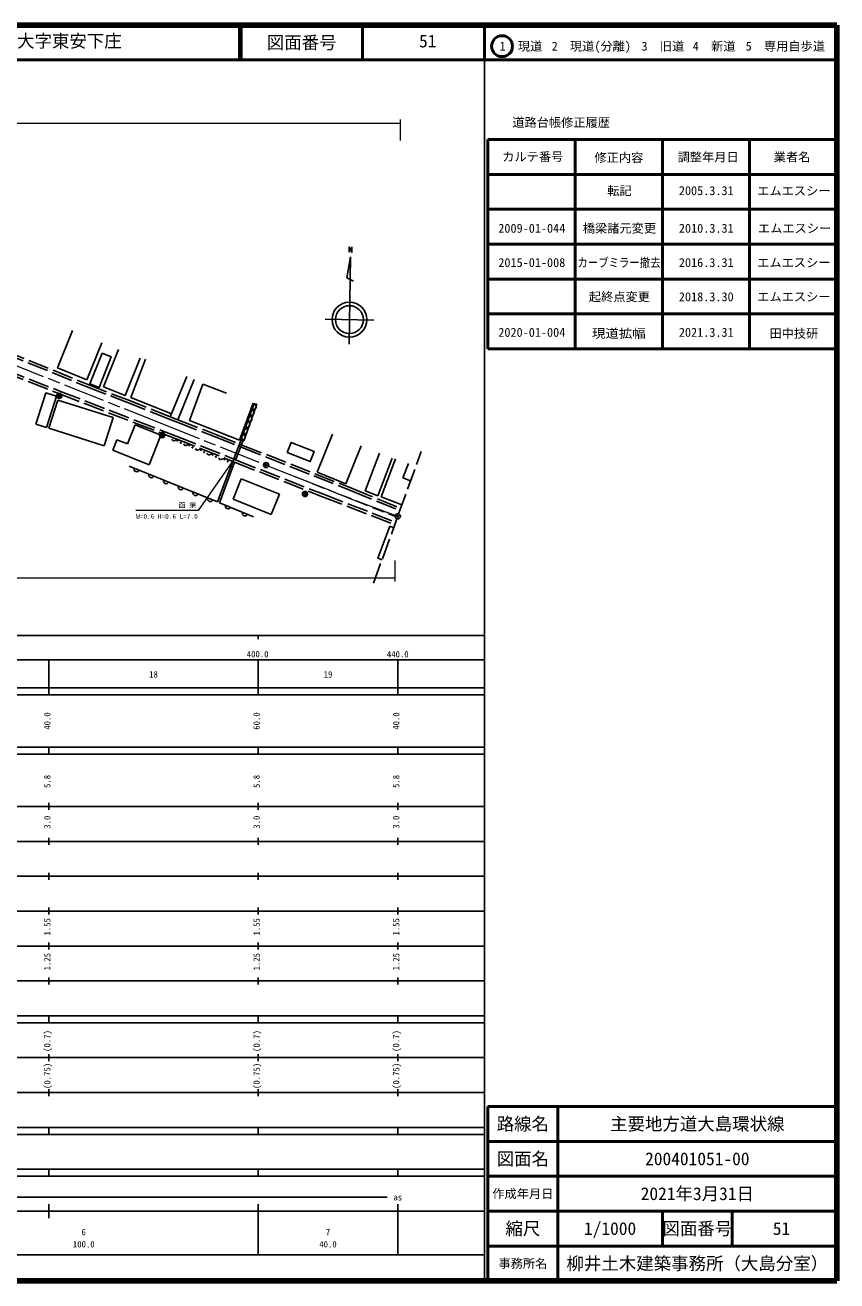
# Model space of a CAD drawing. Units: millimetres, scale not verified. Extents: x 40000 to 680000, y 20000 to 380000.
# Drawn here: x 447341 to 680000, y 20000 to 380000 of the extents above; entities that cross this region are included whole.
import ezdxf
from ezdxf.enums import TextEntityAlignment as Align

# ---------------------------------------------------------------- set-up
doc = ezdxf.new("R2010")
doc.units = ezdxf.units.MM
doc.header["$LTSCALE"] = 1000
doc.header["$PDMODE"] = 32
doc.header["$PDSIZE"] = 500
doc.linetypes.add('CHAIN', pattern=[18.5, 12, -1.5, 3.5, -1.5])
doc.linetypes.add('DASHED', pattern=[7.5, 6, -1.5])
for name, color, linetype, lineweight in [('M-BGD', 7, 'Continuous', 25), ('M-BMK', 2, 'CHAIN', 13), ('M-BMK-SRVR', 3, 'Continuous', 25), ('M-STR-HTXT', 7, 'Continuous', 13), ('M-TTL', 2, 'Continuous', 140), ('M-TTL-BAND', 7, 'Continuous', 25), ('M-TTL-FRAM', 2, 'Continuous', 50), ('M-TTL-LINE', 7, 'Continuous', 50)]:
    doc.layers.add(name, color=color, linetype=linetype, lineweight=lineweight)
doc.layers.add('M-OTRS', color=6, linetype='Continuous')
doc.layers.add('M-TTL-TXT', color=7, linetype='Continuous')
doc.styles.add('ＭＳ ゴシック', font='')
doc.styles.get('ＭＳ ゴシック').set_extended_font_data('MS Gothic')

msp = doc.modelspace()

# ---------------------------------------------------------------- linework, layer by layer
at = {"layer": 'M-BGD'}
for p, q in [((540607, 313568), (539505, 307586)), ((540607, 313568), (540180, 288572)), ((539505, 307586), (541487, 306552)), ((547299, 295451), (533301, 295691)), ((460940, 292427), (456580, 281750)), ((465013, 278307), (469342, 288908)), ((469832, 276332), (474082, 286970)), ((456580, 281750), (465013, 278307)), ((481849, 284252), (477670, 273290)), ((488923, 267697), (493717, 279308)), ((491135, 266823), (495795, 278417)), ((453262, 274624), (450413, 265602)), ((453262, 274624), (456355, 273647)), ((456355, 273647), (453505, 264626)), ((498247, 277101), (494419, 266645)), ((498247, 277101), (505038, 274443)), ((454137, 264426), (456695, 272525)), ((472555, 267516), (456695, 272525)), ((477670, 273290), (489296, 268602)), ((512675, 271624), (508792, 261020)), ((512986, 271542), (509198, 261126)), ((510021, 260827), (513794, 271320)), ((469997, 259417), (472555, 267516)), ((494419, 266645), (508792, 261020)), ((450413, 265602), (453505, 264626)), ((469997, 259417), (454137, 264426)), ((478864, 265455), (476651, 259922)), ((472484, 258140), (473673, 261113)), ((476651, 259922), (473673, 261113)), ((509198, 261126), (510021, 260827)), ((531022, 251817), (535409, 262724)), ((539261, 248503), (543634, 259378)), ((482861, 253989), (472484, 258140)), ((544799, 246460), (548887, 257280)), ((548446, 245081), (552531, 255892)), ((553466, 255624), (549348, 244777)), ((502519, 243298), (477206, 253551)), ((506843, 254957), (502519, 243298)), ((507383, 254686), (503082, 243089)), ((557201, 254317), (555636, 250194)), ((509293, 249913), (506951, 244059)), ((520232, 245537), (509293, 249913)), ((539261, 248503), (531022, 251817)), ((555636, 250194), (557830, 249361)), ((520232, 245537), (517890, 239684)), ((544799, 246460), (548446, 245081)), ((503082, 243089), (512789, 239018)), ((517890, 239684), (506951, 244059)), ((555347, 242500), (549348, 244777)), ((552967, 235922), (551914, 236324))]:
    msp.add_line(p, q, dxfattribs=at)
at = {"layer": 'M-BGD', "linetype": 'DASHED'}
for p, q in [((509293, 261091), (506844, 254956)), ((509857, 260886), (507383, 254686)), ((554402, 239888), (560872, 257771)), ((547199, 219977), (553892, 238478))]:
    msp.add_line(p, q, dxfattribs=at)
at = {"layer": 'M-BGD'}
for points in [[(540193, 314877), (540219, 316420), (540994, 314859), (541012, 316408)], [(469832, 276332), (476030, 273856), (480301, 284548)], [(482861, 253989), (486263, 262495), (478864, 265455)], [(491104, 260607), (490974, 260892), (490791, 261043), (490554, 261059), (490264, 260941), (489973, 260823), (489736, 260840), (489553, 260990), (489423, 261276)], [(494464, 259269), (494334, 259554), (494151, 259705), (493914, 259722), (493624, 259604), (493334, 259486), (493097, 259502), (492914, 259653), (492784, 259938)], [(497825, 257932), (497695, 258217), (497512, 258368), (497275, 258384), (496985, 258266), (496694, 258148), (496457, 258164), (496274, 258315), (496144, 258601)], [(501185, 256594), (501055, 256879), (500872, 257030), (500635, 257047), (500345, 256929), (500055, 256811), (499818, 256827), (499635, 256978), (499505, 257263)], [(504546, 255257), (504416, 255542), (504233, 255693), (503996, 255709), (503705, 255591), (503415, 255473), (503178, 255489), (502995, 255640), (502865, 255925)], [(551914, 236324), (548427, 227181), (549637, 226717)]]:
    msp.add_lwpolyline(points, dxfattribs=at)
at = {"layer": 'M-BGD', "linetype": 'DASHED'}
for points in [[(427258, 286000), (457219, 274313), (478691, 265989), (490390, 261505), (506885, 254940), (507503, 254625), (532568, 244812), (553289, 236770)], [(427523, 286702), (457490, 275012), (478960, 266690), (490663, 262204), (507225, 255608), (507810, 255310), (532839, 245511), (553531, 237480)], [(441194, 286003), (455083, 280428), (464845, 276399), (476189, 271986), (488665, 267046), (490883, 266170), (501786, 261968), (508456, 259279), (509240, 258962), (530086, 250757), (541104, 246401), (554738, 240815)], [(441455, 286653), (455346, 281077), (465105, 277049), (476447, 272637), (488923, 267697), (491135, 266823), (502043, 262619), (508719, 259928), (509500, 259612), (530344, 251408), (541365, 247050), (554976, 241474)]]:
    msp.add_lwpolyline(points, dxfattribs=at)
at = {"layer": 'M-BGD'}
for points in [[(469388, 285934), (465915, 277153), (468524, 276122), (471997, 284902)], [(522422, 257466), (529057, 254854), (530209, 257782), (523574, 260393)]]:
    msp.add_lwpolyline(points, close=True, dxfattribs=at)
for centre, radius in [((540300, 295571), 5000), ((540300, 295571), 4000), ((457114, 273701), 750), ((457114, 273701), 660), ((457114, 273701), 570), ((457114, 273701), 480), ((457114, 273701), 390), ((457114, 273701), 300), ((457114, 273701), 210), ((457114, 273701), 120), ((457114, 273701), 30), ((486627, 262479), 750), ((486627, 262479), 660), ((486627, 262479), 570), ((486627, 262479), 480), ((486627, 262479), 390), ((486627, 262479), 300), ((486627, 262479), 210), ((486627, 262479), 120), ((486627, 262479), 30), ((491944, 260272), 108), ((491944, 260272), 72.3), ((491944, 260272), 36.2), ((491944, 260272), 3.6), ((495304, 258935), 108), ((495304, 258935), 72.3), ((495304, 258935), 36.2), ((495304, 258935), 3.6), ((498665, 257597), 108), ((498665, 257597), 72.3), ((498665, 257597), 36.2), ((498665, 257597), 3.6), ((502025, 256260), 108), ((502025, 256260), 72.3), ((502025, 256260), 36.2), ((502025, 256260), 3.6), ((505386, 254922), 108), ((505386, 254922), 72.3), ((505386, 254922), 36.2), ((505386, 254922), 3.6), ((527545, 245575), 750), ((527545, 245575), 660), ((527545, 245575), 570), ((527545, 245575), 480), ((527545, 245575), 390), ((527545, 245575), 300), ((527545, 245575), 210), ((527545, 245575), 120), ((527545, 245575), 30)]:
    msp.add_circle(centre, radius, dxfattribs=at)
for centre, radius, start, end in [((512670, 270674), 924, 250.01496, 70.01496), ((513480, 270446), 929, 70.22393, 250.22393), ((511408, 267202), 924, 250.01496, 70.01496), ((512222, 266948), 929, 70.22393, 250.22393), ((512039, 268938), 924, 250.01496, 70.01496), ((512851, 268697), 929, 70.22393, 250.22393), ((509513, 261994), 924, 250.01496, 70.01496), ((510145, 263730), 924, 250.01496, 70.01496), ((510965, 263450), 929, 70.22393, 250.22393), ((510776, 265466), 924, 250.01496, 70.01496), ((511593, 265199), 929, 70.22393, 250.22393), ((510336, 261701), 929, 70.22393, 250.22393), ((479315, 252697), 750, 157.94891, 337.94891), ((483534, 250988), 750, 157.94891, 337.94891), ((487753, 249279), 750, 157.94891, 337.94891), ((491972, 247570), 750, 157.94891, 337.94891), ((496191, 245861), 750, 157.94891, 337.94891), ((500410, 244152), 750, 157.94891, 337.94891), ((505509, 242071), 750, 157.24878, 337.24878), ((510362, 240036), 750, 157.24878, 337.24878)]:
    msp.add_arc(centre, radius, start, end, dxfattribs=at)
at = {"layer": 'M-BMK'}
for p, q in [((424211, 290587), (486033, 265961)), ((486033, 265961), (515717, 254134)), ((517111, 253578), (553400, 239120)), ((524909, 250471), (547147, 241810))]:
    msp.add_line(p, q, dxfattribs=at)
for centre, radius, start, end in [((543416, 296920), 50000, 248.27666, 248.72224), ((656014, 521359), 300000, 248.72225, 250.007)]:
    msp.add_arc(centre, radius, start, end, dxfattribs=at)
at = {"layer": 'M-BMK-SRVR'}
for centre in [(516414, 253856), (554147, 239183)]:
    msp.add_circle(centre, 750, dxfattribs=at)
at = {"layer": 'M-OTRS'}
for p in [(516414, 253856), (554147, 239183)]:
    msp.add_point(p, dxfattribs=at)
at = {"layer": 'M-STR-HTXT'}
for p, q in [((554976, 346910), (554976, 352910)), ((274768, 351910), (554976, 351910)), ((507533, 256005), (496910, 240861)), ((496910, 240861), (479057, 240861)), ((553289, 226544), (553289, 220544)), ((275513, 221544), (553289, 221544))]:
    msp.add_line(p, q, dxfattribs=at)
at = {"layer": 'M-TTL'}
for p, q in [((680000, 380000), (40000, 380000)), ((680000, 20000), (680000, 380000)), ((40000, 20000), (680000, 20000))]:
    msp.add_line(p, q, dxfattribs=at)
at = {"layer": 'M-TTL-BAND'}
for p, q in [((579000, 20000), (579000, 370000)), ((40000, 205000), (579000, 205000)), ((514147, 205000), (514147, 204000)), ((114147, 198000), (579000, 198000)), ((454147, 188000), (454147, 198000)), ((514147, 188000), (514147, 198000)), ((554147, 188000), (554147, 198000)), ((40000, 190000), (579000, 190000)), ((40000, 188000), (579000, 188000)), ((40000, 173000), (579000, 173000)), ((454147, 171000), (454147, 173000)), ((514147, 171000), (514147, 173000)), ((554147, 171000), (554147, 173000)), ((40000, 171000), (579000, 171000)), ((40000, 156000), (579000, 156000)), ((454147, 155000), (454147, 157000)), ((514147, 155000), (514147, 157000)), ((554147, 155000), (554147, 157000)), ((46000, 146000), (579000, 146000)), ((454147, 145000), (454147, 147000)), ((514147, 145000), (514147, 147000)), ((554147, 145000), (554147, 147000)), ((454147, 135000), (454147, 137000)), ((514147, 135000), (514147, 137000)), ((554147, 135000), (554147, 137000)), ((52000, 136000), (579000, 136000)), ((46000, 126000), (579000, 126000)), ((454147, 125000), (454147, 127000)), ((514147, 125000), (514147, 127000)), ((554147, 125000), (554147, 127000)), ((52000, 116000), (579000, 116000)), ((454147, 115000), (454147, 117000)), ((514147, 115000), (514147, 117000)), ((554147, 115000), (554147, 117000)), ((46000, 106000), (579000, 106000)), ((454147, 105000), (454147, 107000)), ((514147, 105000), (514147, 107000)), ((554147, 105000), (554147, 107000)), ((40000, 96000), (579000, 96000)), ((40000, 94000), (579000, 94000)), ((454147, 94000), (454147, 96000)), ((514147, 94000), (514147, 96000)), ((554147, 94000), (554147, 96000)), ((49000, 84000), (579000, 84000)), ((454147, 83000), (454147, 85000)), ((514147, 83000), (514147, 85000)), ((554147, 83000), (554147, 85000)), ((40000, 74000), (579000, 74000)), ((454147, 73000), (454147, 75000)), ((514147, 73000), (514147, 75000)), ((554147, 73000), (554147, 75000)), ((40000, 64000), (579000, 64000)), ((40000, 62000), (579000, 62000)), ((454147, 62000), (454147, 64000)), ((514147, 62000), (514147, 64000)), ((554147, 62000), (554147, 64000)), ((40000, 52000), (579000, 52000)), ((454147, 50000), (454147, 52000)), ((514147, 50000), (514147, 52000)), ((554147, 50000), (554147, 52000)), ((40000, 50000), (579000, 50000)), ((117147, 44000), (551147, 44000)), ((40000, 40000), (579000, 40000)), ((454147, 38000), (454147, 42000)), ((514147, 27500), (514147, 42000)), ((554147, 27500), (554147, 42000)), ((114147, 27500), (579000, 27500))]:
    msp.add_line(p, q, dxfattribs=at)
at = {"layer": 'M-TTL-FRAM'}
for p, q in [((580000, 347197), (580000, 287197)), ((580000, 347197), (680000, 347197)), ((580000, 287197), (680000, 287197)), ((680000, 70000), (580000, 70000)), ((580000, 70000), (580000, 20000))]:
    msp.add_line(p, q, dxfattribs=at)
at = {"layer": 'M-TTL-LINE'}
for p, q in [((508747, 380000), (508747, 370000)), ((509247, 380000), (509247, 370000)), ((543997, 380000), (543997, 370000)), ((579000, 380000), (579000, 370000)), ((40000, 370000), (680000, 370000)), ((605000, 347197), (605000, 287197)), ((630000, 347197), (630000, 287197)), ((655000, 347197), (655000, 287197)), ((580000, 337197), (680000, 337197)), ((580000, 327197), (680000, 327197)), ((580000, 317197), (680000, 317197)), ((580000, 307197), (680000, 307197)), ((580000, 297197), (680000, 297197)), ((600000, 70000), (600000, 20000)), ((680000, 60000), (580000, 60000)), ((680000, 50000), (580000, 50000)), ((680000, 40000), (580000, 40000)), ((630000, 40000), (630000, 30000)), ((650000, 40000), (650000, 30000)), ((680000, 30000), (580000, 30000))]:
    msp.add_line(p, q, dxfattribs=at)
msp.add_circle((584031, 373958), 3000, dxfattribs=at)

# ---------------------------------------------------------------- texts
at = {"layer": 'M-STR-HTXT', "style": 'ＭＳ ゴシック', "width": 1.1}
for s, p in [('函 渠', (491284, 241344)), ('W=0.6 H=0.6 L=7.0', (479184, 238117))]:
    msp.add_text(s, height=1320, dxfattribs=at).set_placement(p, align=Align.BOTTOM_LEFT)
at = {"layer": 'M-TTL-BAND', "style": 'ＭＳ ゴシック'}
for s, p in [('400.0', (513992, 198195)), ('440.0', (554147, 198195)), ('18', (484147, 192405)), ('19', (534147, 192405)), ('as', (554147, 42500)), ('6', (464147, 32523)), ('7', (534147, 32523)), ('100.0', (464147, 29033)), ('40.0', (534147, 29033))]:
    msp.add_text(s, height=1833, dxfattribs=at).set_placement(p, align=Align.BOTTOM_CENTER)
for s, p in [('40.0', (455147, 180500)), ('60.0', (515147, 180500)), ('40.0', (555147, 180500)), ('5.8', (455147, 163174)), ('5.8', (515147, 163174)), ('5.8', (555147, 163174)), ('3.0', (455147, 151500)), ('3.0', (515147, 151500)), ('3.0', (555147, 151500)), ('1.55', (455147, 121500)), ('1.55', (515147, 121500)), ('1.55', (555147, 121500)), ('1.25', (455147, 111500)), ('1.25', (515147, 111500)), ('1.25', (555147, 111500)), ('(0.7)', (455147, 88764)), ('(0.7)', (515147, 88764)), ('(0.7)', (555147, 88764)), ('(0.75)', (455147, 78764)), ('(0.75)', (515147, 78764)), ('(0.75)', (555147, 78764))]:
    msp.add_text(s, height=1833, rotation=90, dxfattribs=at).set_placement(p, align=Align.BOTTOM_CENTER)
at = {"layer": 'M-TTL-TXT', "style": 'ＭＳ ゴシック'}
for s, height, p in [('大島郡周防大島町大字東安下庄', 3666, (405024, 372500)), ('51', 3666, (560246, 372500)), ('転記', 2566, (614175, 330495)), ('2005.3.31', 2566, (634712, 330495)), ('エムエスシー', 2566, (657175, 330439)), ('2009-01-044', 2566, (582962, 319711)), ('橋梁諸元変更', 2566, (607175, 319711)), ('2010.3.31', 2566, (634712, 319711)), ('エムエスシー', 2566, (657373, 319711)), ('エムエスシー', 2566, (657175, 309876)), ('2015-01-008', 2566, (582962, 309876)), ('2016.3.31', 2566, (634712, 309876)), ('起終点変更', 2566, (608925, 300074)), ('2018.3.30', 2566, (634712, 300074)), ('エムエスシー', 2566, (657175, 300074)), ('2020-01-004', 2566, (582962, 289876)), ('2021.3.31', 2566, (634712, 289876))]:
    msp.add_text(s, height=height, dxfattribs=at).set_placement(p, align=Align.BOTTOM_LEFT)
for s, height, p in [('図面番号', 3666, (526622, 375000)), ('1\u3000現道', 2566, (589448, 373958)), ('2\u3000現道(分離)', 2566, (609619, 373958)), ('3\u3000旧道', 2566, (630121, 373958)), ('4\u3000新道', 2566, (644824, 373958)), ('5\u3000専用自歩道', 2566, (665228, 373958)), ('道路台帳修正履歴', 2566, (600968, 352113)), ('カルテ番号', 2566, (592839, 342277)), ('修正内容', 2566, (617509, 342023)), ('調整年月日', 2566, (643089, 342197)), ('業者名', 2566, (667134, 342197)), ('田中技研', 2566, (667675, 291626)), ('路線名', 3666, (590000, 65000)), ('主要地方道大島環状線', 3666, (640000, 65000)), ('図面名', 3666, (590000, 55000)), ('200401051-00', 3666, (640000, 55000)), ('2021年3月31日', 3666, (640000, 45000)), ('作成年月日', 2566, (590000, 45000)), ('縮尺', 3666, (590000, 35000)), ('1/1000', 3666, (615000, 35000)), ('図面番号', 3666, (640000, 35000)), ('51', 3666, (664125, 35000)), ('事務所名', 2566, (590000, 25000)), ('柳井土木建築事務所（大島分室）', 3666, (640000, 25000))]:
    msp.add_text(s, height=height, dxfattribs=at).set_placement(p, align=Align.MIDDLE_CENTER)
at = {"layer": 'M-TTL-TXT', "style": 'ＭＳ ゴシック', "width": 0.85}
msp.add_text('カーブミラー撤去', height=2566, dxfattribs=at).set_placement((605650, 309876), align=Align.BOTTOM_LEFT)
at = {"layer": 'M-TTL-TXT', "style": 'ＭＳ ゴシック', "width": 1.1}
msp.add_text('現道拡幅', height=2566, dxfattribs=at).set_placement((617500, 291626), align=Align.MIDDLE_CENTER)

doc.saveas('drawing.dxf')
